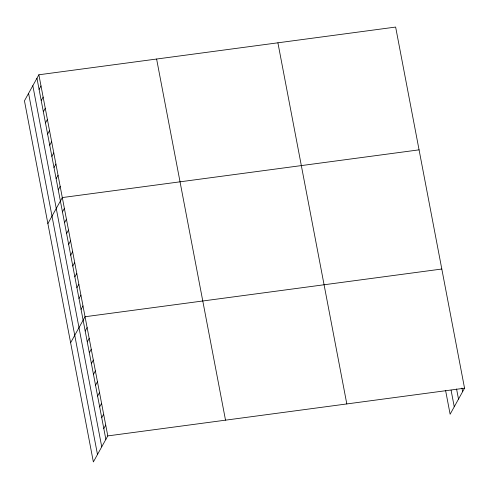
<?xml version="1.0" encoding="UTF-8"?>
<svg xmlns="http://www.w3.org/2000/svg" width="489" height="489" viewBox="0 0 489 489"><rect width="100%" height="100%" fill="white"/><g stroke="black" fill="none" stroke-linecap="round" stroke-linejoin="round"><path stroke-width="0.73" d="M38.875 74.78L24.45 100.807L93.362 461.934L107.788 435.907L38.875 74.78L395.638 27.066L464.55 388.193L450.124 414.22L445.577 390.381M39.083 89.408L41.003 85.948M41.217 100.575L43.136 97.109M43.344 111.737L45.263 108.271M45.477 122.898L47.396 119.432M47.604 134.059L49.523 130.594M49.737 145.221L51.657 141.755M51.865 156.382L53.784 152.916M53.992 167.544L55.917 164.078M56.125 178.705L58.044 175.239M58.252 189.866L60.178 186.401M47.879 223.589L62.305 197.568L419.067 149.848M62.451 211.865L64.371 208.4M64.517 222.697L66.443 219.231M66.59 233.534L68.509 230.068M68.656 244.366L70.575 240.9M70.722 255.197L72.641 251.737M72.788 266.034L74.707 262.569M74.854 276.866L76.779 273.4M76.926 287.703L78.845 284.237M78.992 298.534L80.911 295.069M81.058 309.366L82.977 305.906M70.618 342.765L85.043 316.738L441.811 269.023M85.19 331.035L87.115 327.569M87.262 341.872L89.181 338.406M89.328 352.703L91.247 349.238M91.394 363.535L93.313 360.075M93.46 374.372L95.386 370.906M95.532 385.204L97.452 381.738M97.598 396.041L99.518 392.575M99.664 406.872L101.584 403.407M101.73 417.704L103.65 414.238M103.796 428.541L105.722 425.075M107.788 435.907L464.55 388.193M461.94 388.046L462.631 391.658M456.573 388.993L458.505 399.103M451.078 390.161L454.25 406.775M277.905 42.812L346.817 403.938M156.608 59.035L225.521 420.161M36.956 78.246L105.868 439.373M32.83 85.691L101.736 446.818M28.576 93.362L97.488 454.489"/></g></svg>
